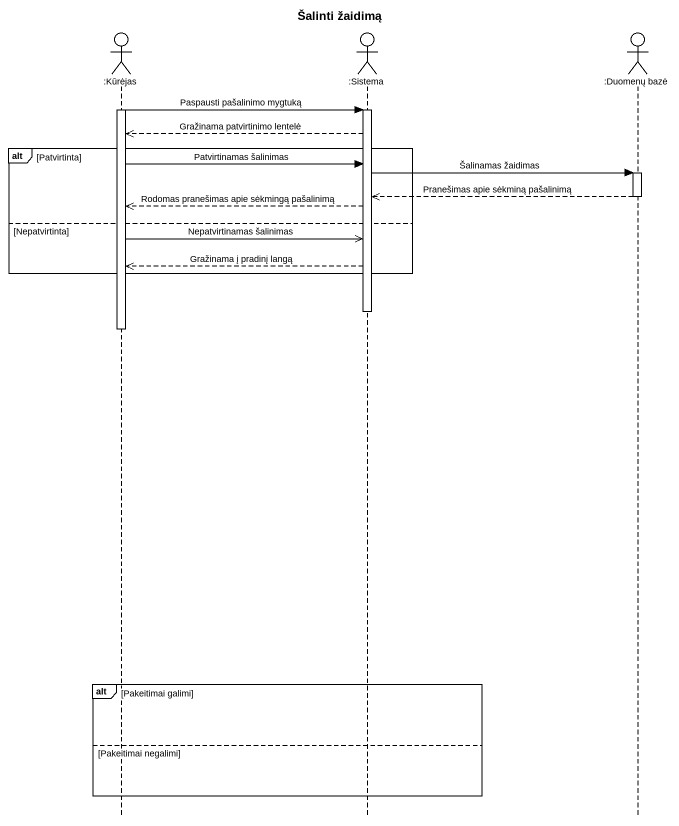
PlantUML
@startuml
title Šalinti žaidimą
hide footbox
actor ":Kūrėjas" as Kūrėjas
actor ":Sistema" as Sistema
actor ":Duomenų bazė" as Duomenų_bazė

activate Kūrėjas
Kūrėjas -> Sistema : Paspausti pašalinimo mygtuką
activate Sistema
Sistema -->> Kūrėjas : Gražinama patvirtinimo lentelė
alt Patvirtinta
  Kūrėjas -> Sistema : Patvirtinamas šalinimas
  Sistema -> Duomenų_bazė : Šalinamas žaidimas
  activate Duomenų_bazė
  Duomenų_bazė -->> Sistema : Pranešimas apie sėkminą pašalinimą
  deactivate Duomenų_bazė
  Sistema -->> Kūrėjas : Rodomas pranešimas apie sėkmingą pašalinimą
else Nepatvirtinta
  Kūrėjas ->> Sistema : Nepatvirtinamas šalinimas
  Sistema -->> Kūrėjas : Gražinama į pradinį langą
end
deactivate Sistema
deactivate Kūrėjas
alt Pakeitimai galimi
else Pakeitimai negalimi
end
@enduml
